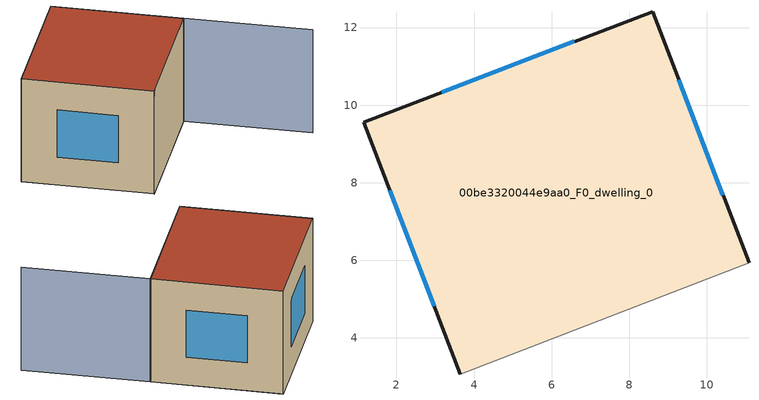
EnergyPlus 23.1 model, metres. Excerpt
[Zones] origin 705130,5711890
00be3320044e9aa0_F0_dwelling_0
 floor ground (EU_floor_Construction): 11.09,5.93 8.6,12.41 1.15,9.56 3.65,3.06 z0
 wall outside (EU_wall_Construction): 3.65,3.06 1.15,9.56 8.6,12.41 11.09,5.93 z0:6
 wall adiabatic (EU_wall_Construction): 11.09,5.93 3.65,3.06 z0:6
 window (EU_Window_Construction): 9.27,10.66 10.41,7.68 / 2.98,4.82 1.83,7.8 / 3.17,10.33 6.59,11.64 z1.62:4.38
 roof outside (EU_roof_Construction): 8.6,12.41 11.09,5.93 3.65,3.06 1.15,9.56 z6
shading: 3.64,3.05 11.09,5.93 / 11.09,5.93 13.52,-0.37 z0:6
[Building]
EU S2 Campaign: North Axis=0; Terrain=City; Solar Distribution=FullExterior
[Site:Location]
London: Latitude=51.5; Longitude=-0.5; Time Zone=0; Elevation=25
[SizingPeriod:WeatherFileDays]
AnnualSizingPeriod: Begin Month=1; Begin Day of Month=1; End Month=12; End Day of Month=31; Day of Week for Start Day=Monday; Use Weather File Daylight Saving Period=No; Use Weather File Rain and Snow Indicators=No
[MATERIAL]
EU_InternalMass_Material: Roughness=MediumRough; Thickness=0.1; Conductivity=1; Density=1800; Specific Heat=900; Thermal Absorptance=0.9; Solar Absorptance=0.7; Visible Absorptance=0.7
[MATERIAL:NOMASS] Roughness=MediumRough; Thermal Absorptance=0.9; Solar Absorptance=0.7; Visible Absorptance=0.7
Name | Thermal Resistance
EU_wall_NoMass | 0.727863
EU_roof_NoMass | 0.773354
EU_floor_NoMass | 1.79329
[WINDOWMATERIAL:SIMPLEGLAZINGSYSTEM]
EU_Window_SimpleGlazing: UFactor=2.58614; Solar Heat Gain Coefficient=0.76; Visible Transmittance=0.76
[CONSTRUCTION]
EU_wall_Construction: EU_wall_NoMass
EU_roof_Construction: EU_roof_NoMass
EU_floor_Construction: EU_floor_NoMass
EU_InternalMass_Construction: EU_InternalMass_Material
EU_Window_Construction: EU_Window_SimpleGlazing
[ZONE]
00be3320044e9aa0_F0_dwelling_0: Type=1; Multiplier=1; Ceiling Height=autocalculate; Volume=332.73; Floor Area=autocalculate; Part of Total Floor Area=Yes
[INTERNALMASS]
00be3320044e9aa0_F0_dwelling_0_EU_InternalMass: Construction=EU_InternalMass_Construction; Zone or ZoneList=00be3320044e9aa0_F0_dwelling_0; Surface Area=55.4549
[OTHEREQUIPMENT]
EU_Step8_InternalGain_00be3320044e9aa0_F0_dwelling_0_f000: Fuel Type=Electricity; Zone or ZoneList or Space or SpaceList=00be3320044e9aa0_F0_dwelling_0; Schedule=EU_Step8_GainSchedule_00be3320044e9aa0_F0_dwelling_0_f000; Design Level Calculation Method=Watts/Area; Power per Zone Floor Area=1; Fraction Latent=0; Fraction Radiant=0; Fraction Lost=0; Carbon Dioxide Generation Rate=0; EndUse Subcategory=EU_Step8_InternalGains
[ZONEVENTILATION:DESIGNFLOWRATE]
EU_ConstantAir_00be3320044e9aa0_F0_dwelling_0: Zone or ZoneList or Space or SpaceList=00be3320044e9aa0_F0_dwelling_0; Schedule=EU_AlwaysOn; Design Flow Rate Calculation Method=AirChanges/Hour; Air Changes per Hour=0.484901; Ventilation Type=Natural; Fan Pressure Rise=0; Fan Total Efficiency=1; Constant Term Coefficient=1; Temperature Term Coefficient=0; Velocity Term Coefficient=0; Velocity Squared Term Coefficient=0; Minimum Indoor Temperature=-100; Maximum Indoor Temperature=100; Delta Temperature=-100; Minimum Outdoor Temperature=-100; Maximum Outdoor Temperature=100; Maximum Wind Speed=40
[HVACTEMPLATE:THERMOSTAT]
EU_HeatOnly_00be3320044e9aa0_F0_dwelling_0: Constant Heating Setpoint=20; Constant Cooling Setpoint=50
[HVACTEMPLATE:ZONE:IDEALLOADSAIRSYSTEM]
00be3320044e9aa0_F0_dwelling_0: Template Thermostat=EU_HeatOnly_00be3320044e9aa0_F0_dwelling_0; System Availability Schedule=EU_AlwaysOn; Maximum Heating Supply Air Temperature=50; Minimum Cooling Supply Air Temperature=13; Maximum Heating Supply Air Humidity Ratio=0.0156; Minimum Cooling Supply Air Humidity Ratio=0.0077; Heating Limit=NoLimit; Cooling Limit=NoLimit; Heating Availability Schedule=EU_AlwaysOn; Cooling Availability Schedule=EU_CoolingOff; Dehumidification Control Type=ConstantSensibleHeatRatio; Cooling Sensible Heat Ratio=0.7; Dehumidification Setpoint=60; Humidification Control Type=None; Humidification Setpoint=30; Outdoor Air Method=None; Outdoor Air Flow Rate per Person=0.00944; Outdoor Air Flow Rate per Zone Floor Area=0; Outdoor Air Flow Rate per Zone=0; Demand Controlled Ventilation Type=None; Outdoor Air Economizer Type=NoEconomizer; Heat Recovery Type=None; Sensible Heat Recovery Effectiveness=0.7; Latent Heat Recovery Effectiveness=0.65
[SIZING:ZONE]
00be3320044e9aa0_F0_dwelling_0: Zone Cooling Design Supply Air Temperature Input Method=SupplyAirTemperature; Zone Cooling Design Supply Air Temperature=13; Zone Heating Design Supply Air Temperature Input Method=SupplyAirTemperature; Zone Heating Design Supply Air Temperature=50; Zone Cooling Design Supply Air Humidity Ratio=0.008; Zone Heating Design Supply Air Humidity Ratio=0.008; Cooling Design Air Flow Method=DesignDay; Cooling Design Air Flow Rate=0; Cooling Minimum Air Flow per Zone Floor Area=0.000762; Cooling Minimum Air Flow=0; Cooling Minimum Air Flow Fraction=0.2; Heating Design Air Flow Method=DesignDay; Heating Design Air Flow Rate=0; Heating Maximum Air Flow per Zone Floor Area=0.002032; Heating Maximum Air Flow=0.141576; Heating Maximum Air Flow Fraction=0.3; Account for Dedicated Outdoor Air System=No; Dedicated Outdoor Air System Control Strategy=NeutralSupplyAir; Dedicated Outdoor Air Low Setpoint Temperature for Design=autosize; Dedicated Outdoor Air High Setpoint Temperature for Design=autosize; Zone Load Sizing Method=Sensible Load Only No Latent Load; Zone Latent Cooling Design Supply Air Humidity Ratio Input Method=HumidityRatioDifference; Zone Cooling Design Supply Air Humidity Ratio Difference=0.005; Zone Latent Heating Design Supply Air Humidity Ratio Input Method=HumidityRatioDifference; Zone Humidification Design Supply Air Humidity Ratio Difference=0.005
[SCHEDULE:CONSTANT]
Name | Hourly Value
EU_AlwaysOn | 1
EU_CoolingOff | 0
[SCHEDULE:FILE]
EU_Step8_GainSchedule_00be3320044e9aa0_F0_dwelling_0_f000: File=../../schedules/00be3320044e9aa0/00be3320044e9aa0_F0_dwelling_0_f000_gain.csv; Column Number=1; Rows to Skip at Top=0; Number of Hours of Data=8760; Column Separator=Comma; Interpolate to Timestep=No; Minutes per Item=60; Adjust Schedule for Daylight Savings=Yes
